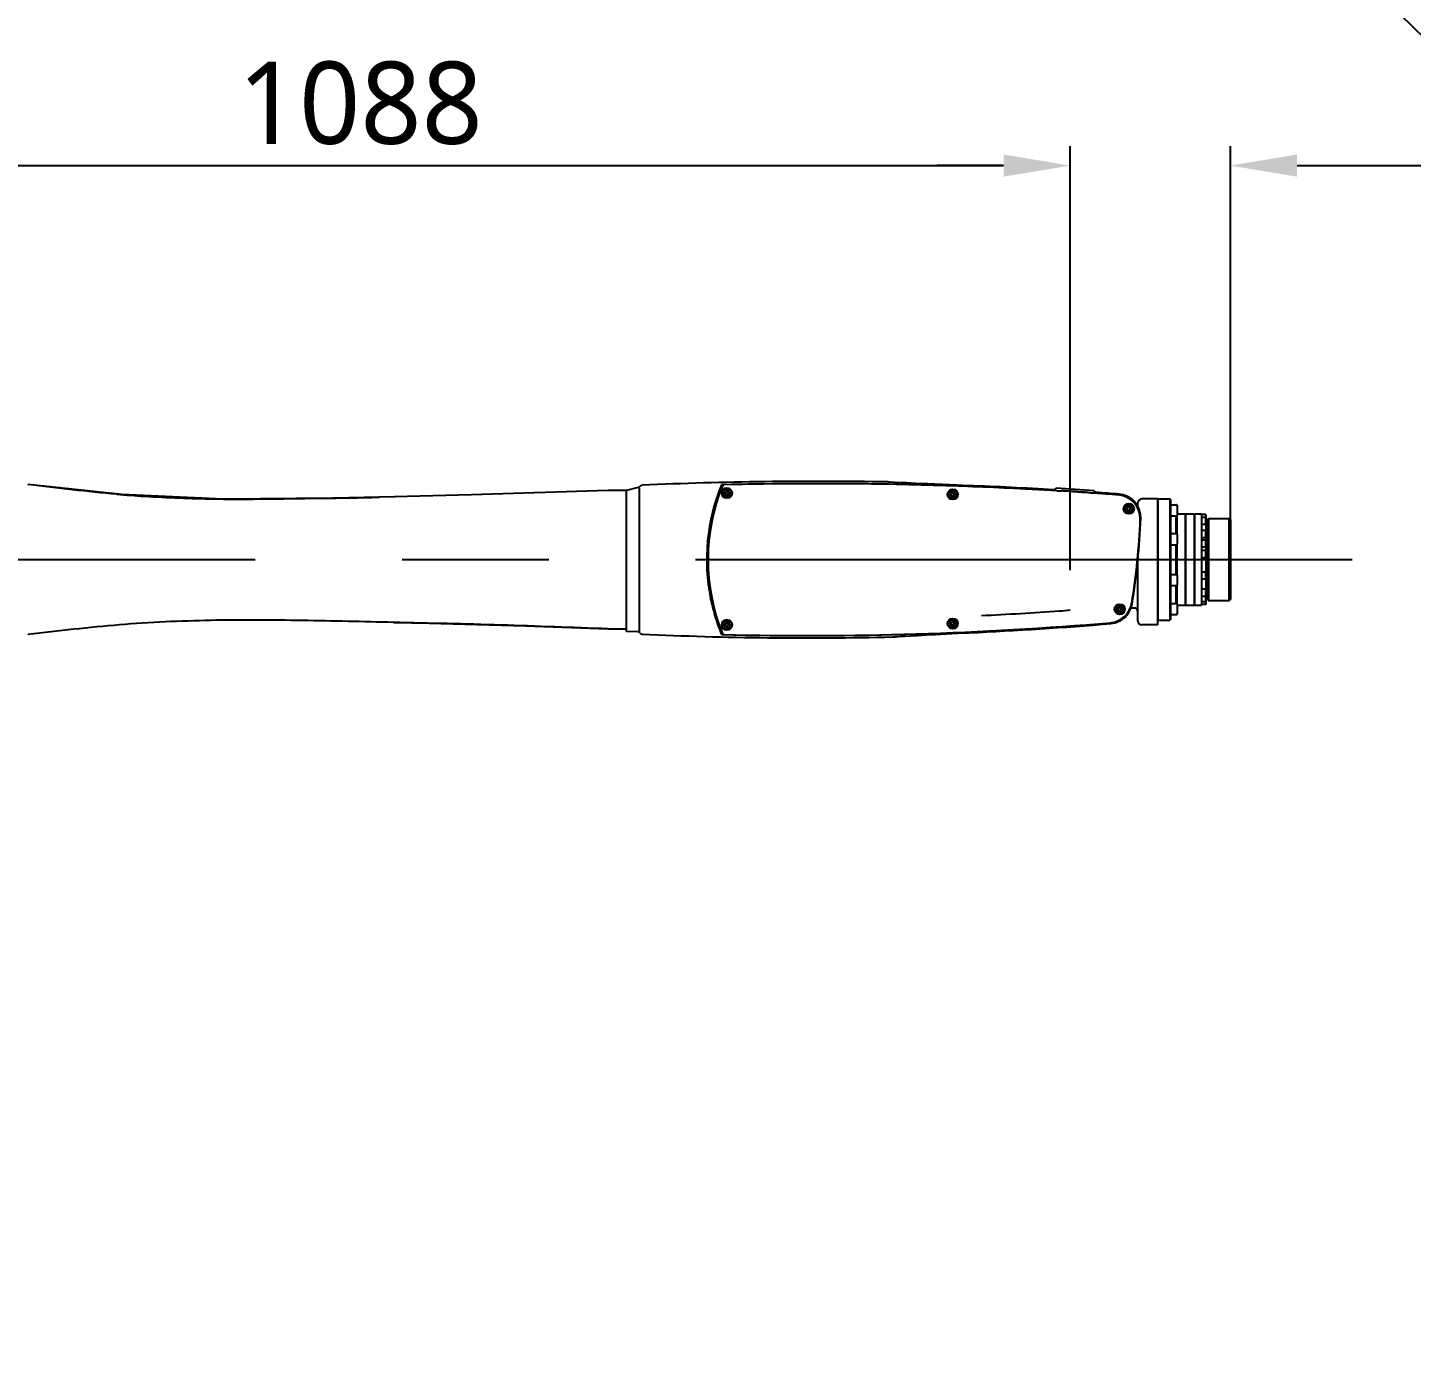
# Model space of a CAD drawing. Header units: millimetres. Extents: x 5828 to 7155, y 123 to 421.
# Drawn here: x 6911.84 to 6947.19, y 358.62 to 392.41 of the extents above; entities that cross this region are included whole.
import ezdxf

# ---------------------------------------------------------------- set-up
doc = ezdxf.new("R2010")
doc.units = ezdxf.units.MM
doc.linetypes.add('CENTER', pattern=[0.6, 0.375, -0.075, 0.075, -0.075])
for name, color, linetype in [('中心线', 7, 'Continuous'), ('外形图', 7, 'Continuous'), ('尺寸标注', 7, 'Continuous'), ('运动范围', 7, 'Continuous')]:
    doc.layers.add(name, color=color, linetype=linetype)
doc.styles.add('微软雅黑', font='msyh.ttc', dxfattribs={"height": 2})
doc.dimstyles.new('尺寸标注_1_30比例', dxfattribs={"dimtxt": 2.1, "dimasz": 1.7, "dimexe": 0.5, "dimexo": 0.4, "dimgap": 0.5, "dimtad": 1, "dimdec": 1, "dimlfac": 30, "dimdsep": 46, "dimtxsty": '微软雅黑', "dimcen": 0.09, "dimadec": 0, "dimazin": 0, "dimtp": 0.01, "dimtm": 0.01, "dimtfac": 1, "dimtdec": 1, "dimtofl": 0, "dimtmove": 0, "dimatfit": 3, "dimfxl": 1, "dimtolj": 1, "dimarcsym": 0})

# ---------------------------------------------------------------- blocks, each defined once
blk = doc.blocks.new('*D1101')
at = {"layer": 'Defpoints', "color": 0}
for p in [(6902.201, 410.718), (6987.085, 410.718), (6902.734, 329.488)]:
    blk.add_point(p, dxfattribs=at)
at = {"layer": '尺寸标注', "color": 0, "lineweight": -2}
for p, q in [((6902.601, 410.718), (6987.585, 410.718)), ((6987.085, 331.188), (6987.085, 409.018)), ((6903.134, 329.488), (6987.585, 329.488))]:
    blk.add_line(p, q, dxfattribs=at)
at = {"layer": '尺寸标注', "color": 0}
for points in [[(6987.368, 409.018), (6986.801, 409.018), (6987.085, 410.718)], [(6986.801, 331.188), (6987.368, 331.188), (6987.085, 329.488)]]:
    blk.add_solid(points, dxfattribs=at)
at = {"layer": '尺寸标注', "color": 0, "insert": (6985.499, 370.103), "char_height": 2, "attachment_point": 5, "rotation": 90, "style": '微软雅黑'}
blk.add_mtext('\\A1;\\A1;{\\H1.05x;2437}', dxfattribs=at)
blk = doc.blocks.new('*D1102')
at = {"layer": 'Defpoints', "color": 0}
for p in [(6938.468, 388.889), (6938.468, 379.269), (6902.201, 377.212)]:
    blk.add_point(p, dxfattribs=at)
at = {"layer": '尺寸标注', "color": 0, "lineweight": -2}
for p, q in [((6902.201, 377.612), (6902.201, 389.389)), ((6938.468, 379.669), (6938.468, 389.389)), ((6903.901, 388.889), (6936.768, 388.889))]:
    blk.add_line(p, q, dxfattribs=at)
at = {"layer": '尺寸标注', "color": 0}
for points in [[(6903.901, 389.173), (6903.901, 388.606), (6902.201, 388.889)], [(6936.768, 388.606), (6936.768, 389.173), (6938.468, 388.889)]]:
    blk.add_solid(points, dxfattribs=at)
at = {"layer": '尺寸标注', "color": 0, "insert": (6920.335, 390.48), "char_height": 2, "attachment_point": 5, "style": '微软雅黑'}
blk.add_mtext('\\A1;\\A1;{\\H1.05x;1088}', dxfattribs=at)
blk = doc.blocks.new('*D1103')
at = {"layer": 'Defpoints', "color": 0}
for p in [(6938.468, 388.889), (6942.568, 378.822), (6938.468, 378.151)]:
    blk.add_point(p, dxfattribs=at)
at = {"layer": '尺寸标注', "color": 0, "lineweight": -2}
for p, q in [((6938.468, 378.551), (6938.468, 389.389)), ((6942.568, 379.222), (6942.568, 389.389)), ((6936.768, 388.889), (6935.068, 388.889)), ((6944.268, 388.889), (6955.59, 388.889))]:
    blk.add_line(p, q, dxfattribs=at)
at = {"layer": '尺寸标注', "color": 0}
for points in [[(6936.768, 388.606), (6936.768, 389.173), (6938.468, 388.889)], [(6944.268, 389.173), (6944.268, 388.606), (6942.568, 388.889)]]:
    blk.add_solid(points, dxfattribs=at)
at = {"layer": '尺寸标注', "color": 0, "insert": (6952.895, 390.48), "char_height": 2, "attachment_point": 5, "style": '微软雅黑'}
blk.add_mtext('\\A1;\\A1;{\\H1.05x;123}', dxfattribs=at)

msp = doc.modelspace()

# ---------------------------------------------------------------- linework, layer by layer
at = {"layer": '中心线', "linetype": 'CENTER', "ltscale": 50}
msp.add_line((6898.901, 378.8231), (6945.6728, 378.8231), dxfattribs=at)
at = {"layer": '外形图', "linetype": 'Continuous'}
for p, q in [((6914.243, 380.4823), (6911.8486, 380.7377)), ((6933.9182, 380.7956), (6933.8004, 380.8059)), ((6934.5143, 380.7691), (6934.2877, 380.7795)), ((6934.8315, 380.7547), (6934.6525, 380.7628)), ((6916.8348, 380.3693), (6914.243, 380.4823)), ((6919.6399, 380.3908), (6916.8348, 380.3693)), ((6921.2242, 380.4267), (6919.6399, 380.3908)), ((6921.2028, 380.4262), (6920.8118, 380.4169)), ((6923.177, 380.476), (6921.2028, 380.4262)), ((6926.665, 380.5879), (6923.177, 380.476)), ((6926.6716, 380.5881), (6926.665, 380.588)), ((6927.1345, 380.588), (6926.6716, 380.588)), ((6927.4363, 380.6618), (6927.1345, 380.588)), ((6927.4363, 380.6618), (6927.1345, 380.588)), ((6927.1345, 380.5772), (6927.1345, 380.5881)), ((6927.1345, 376.988), (6927.1345, 380.588)), ((6927.4679, 380.6384), (6927.468, 380.6429)), ((6927.4679, 378.7808), (6927.4679, 380.6409)), ((6927.4679, 377.0054), (6927.4679, 380.6384)), ((6927.468, 380.6429), (6927.4682, 380.6449)), ((6929.7012, 380.5695), (6929.6595, 380.5454)), ((6929.6595, 380.5454), (6929.6595, 380.4973)), ((6929.6595, 380.4973), (6929.7012, 380.4733)), ((6929.7429, 380.5454), (6929.7012, 380.5695)), ((6929.7012, 380.4733), (6929.7429, 380.4973)), ((6929.7429, 380.4973), (6929.7429, 380.5454)), ((6935.4679, 380.5362), (6935.4262, 380.5121)), ((6935.4262, 380.5121), (6935.4262, 380.464)), ((6935.4262, 380.464), (6935.4679, 380.4399)), ((6935.5095, 380.5121), (6935.4679, 380.5362)), ((6935.4679, 380.4399), (6935.5095, 380.464)), ((6935.5095, 380.464), (6935.5095, 380.5121)), ((6939.0806, 380.5829), (6938.1096, 380.6508)), ((6939.9545, 380.4261), (6939.89, 380.4516)), ((6940.069, 380.3465), (6940.0119, 380.3863)), ((6940.7012, 380.3714), (6940.3012, 380.3714)), ((6940.7012, 380.3547), (6940.7179, 380.3714)), ((6940.7012, 380.3714), (6940.7012, 377.1547)), ((6940.7179, 377.2714), (6940.7179, 380.3714)), ((6940.7179, 380.3714), (6941.0179, 380.3714)), ((6941.0179, 380.3714), (6941.0179, 377.2714)), ((6941.0345, 380.3547), (6941.0179, 380.3714)), ((6939.9679, 380.1695), (6939.9262, 380.1454)), ((6939.9262, 380.1454), (6939.9262, 380.0973)), ((6939.9262, 380.0973), (6939.9679, 380.0733)), ((6940.0095, 380.1454), (6939.9679, 380.1695)), ((6939.9679, 380.0733), (6940.0095, 380.0973)), ((6940.0095, 380.0973), (6940.0095, 380.1454)), ((6940.1621, 380.2424), (6940.1156, 380.2946)), ((6940.2012, 380.1707), (6940.2012, 380.2714)), ((6941.0345, 380.3547), (6941.0345, 377.2881)), ((6941.0345, 380.2257), (6941.1845, 380.2257)), ((6941.2012, 380.209), (6941.2012, 379.959)), ((6941.0345, 379.9423), (6941.1845, 379.9423)), ((6941.1679, 379.9423), (6941.1679, 379.486)), ((6941.2012, 379.988), (6941.4079, 379.988)), ((6941.2012, 379.4694), (6941.2012, 379.959)), ((6941.4079, 379.988), (6941.4079, 377.6547)), ((6941.4179, 379.978), (6941.4079, 379.988)), ((6941.4179, 379.978), (6941.4279, 379.988)), ((6941.4179, 377.6647), (6941.4179, 379.978)), ((6941.4279, 379.988), (6941.637, 379.988)), ((6941.4279, 377.6547), (6941.4279, 379.988)), ((6941.637, 379.988), (6941.637, 377.6547)), ((6941.647, 379.978), (6941.637, 379.988)), ((6941.647, 379.978), (6941.657, 379.988)), ((6941.647, 377.6647), (6941.647, 379.978)), ((6941.657, 379.988), (6941.8229, 379.988)), ((6941.657, 377.6547), (6941.657, 379.988)), ((6941.8229, 379.988), (6941.8229, 377.6547)), ((6941.8345, 379.9764), (6941.8229, 379.988)), ((6941.8345, 377.6664), (6941.8345, 379.9764)), ((6941.9279, 379.9706), (6941.8345, 379.9706)), ((6941.9279, 379.8985), (6941.8345, 379.8985)), ((6941.9279, 379.7152), (6941.8345, 379.7152)), ((6941.9279, 379.9706), (6941.9279, 379.7152)), ((6941.9345, 379.9639), (6941.9279, 379.9706)), ((6941.9345, 379.8919), (6941.9279, 379.8985)), ((6941.9345, 379.7219), (6941.9279, 379.7152)), ((6941.9345, 379.9639), (6941.9345, 377.6788)), ((6941.9512, 379.7714), (6941.9345, 379.788)), ((6941.9512, 379.7714), (6941.9512, 377.8714)), ((6941.9679, 379.838), (6942.0012, 379.8714)), ((6941.9679, 377.8069), (6941.9679, 379.838)), ((6942.0012, 379.8714), (6942.5345, 379.8714)), ((6942.0012, 379.8714), (6942.0012, 377.7748)), ((6942.5345, 377.7748), (6942.5345, 379.8714)), ((6942.5679, 379.838), (6942.5345, 379.8714)), ((6942.5679, 379.838), (6942.5679, 377.8069)), ((6941.0345, 379.486), (6941.1845, 379.486)), ((6941.2012, 379.4694), (6941.2012, 379.2194)), ((6941.9279, 379.5624), (6941.8345, 379.5624)), ((6941.9279, 379.3791), (6941.8345, 379.3791)), ((6941.9279, 379.3212), (6941.8345, 379.3212)), ((6941.9279, 379.5624), (6941.9279, 379.3791)), ((6941.9345, 379.5557), (6941.9279, 379.5624)), ((6941.9345, 379.3857), (6941.9279, 379.3791)), ((6941.9279, 379.3212), (6941.9279, 379.1379)), ((6941.9345, 379.3146), (6941.9279, 379.3212)), ((6941.9679, 379.5547), (6941.9512, 379.5714)), ((6927.1345, 378.375), (6927.1345, 379.2678)), ((6941.0345, 379.2027), (6941.1845, 379.2027)), ((6941.1679, 379.2027), (6941.1679, 378.44)), ((6941.2012, 378.4234), (6941.2012, 379.2194)), ((6941.9279, 379.1379), (6941.8345, 379.1379)), ((6941.9279, 379.0523), (6941.8345, 379.0523)), ((6941.9345, 379.1446), (6941.9279, 379.1379)), ((6941.9279, 379.0523), (6941.9279, 378.8689)), ((6941.9345, 379.0456), (6941.9279, 379.0523)), ((6940.2012, 377.2547), (6940.2012, 378.8549)), ((6941.9279, 378.8689), (6941.8345, 378.8689)), ((6941.9345, 378.8756), (6941.9279, 378.8689)), ((6941.0345, 378.44), (6941.1845, 378.44)), ((6941.2012, 378.4234), (6941.2012, 378.1734)), ((6941.9279, 378.5048), (6941.8345, 378.5048)), ((6941.9279, 378.3215), (6941.8345, 378.3215)), ((6941.9279, 378.5048), (6941.9279, 378.3215)), ((6941.9345, 378.4982), (6941.9279, 378.5048)), ((6941.9345, 378.3282), (6941.9279, 378.3215)), ((6927.4679, 377.0403), (6927.4679, 377.9217)), ((6941.0345, 378.1567), (6941.1845, 378.1567)), ((6941.1679, 378.1567), (6941.1679, 377.7004)), ((6941.2012, 377.6837), (6941.2012, 378.1734)), ((6941.9279, 378.0668), (6941.8345, 378.0668)), ((6941.9279, 378.0668), (6941.9279, 377.6722)), ((6941.9345, 378.0601), (6941.9279, 378.0668)), ((6941.9679, 378.088), (6941.9512, 378.0714)), ((6939.7345, 377.6028), (6939.6929, 377.5788)), ((6939.6929, 377.5788), (6939.6929, 377.5307)), ((6939.7762, 377.5788), (6939.7345, 377.6028)), ((6939.7762, 377.5307), (6939.7762, 377.5788)), ((6941.0345, 377.7004), (6941.1845, 377.7004)), ((6941.2012, 377.6837), (6941.2012, 377.4337)), ((6941.2012, 377.6547), (6941.4079, 377.6547)), ((6941.4179, 377.6647), (6941.4079, 377.6547)), ((6941.4179, 377.6647), (6941.4279, 377.6547)), ((6941.4279, 377.6547), (6941.637, 377.6547)), ((6941.647, 377.6647), (6941.637, 377.6547)), ((6941.647, 377.6647), (6941.657, 377.6547)), ((6941.657, 377.6547), (6941.8229, 377.6547)), ((6941.8345, 377.6664), (6941.8229, 377.6547)), ((6941.9279, 377.8835), (6941.8345, 377.8835)), ((6941.9279, 377.7442), (6941.8345, 377.7442)), ((6941.9279, 377.6722), (6941.8345, 377.6722)), ((6941.9345, 377.8901), (6941.9279, 377.8835)), ((6941.9345, 377.7509), (6941.9279, 377.7442)), ((6941.9345, 377.6788), (6941.9279, 377.6722)), ((6941.9512, 377.8714), (6941.9345, 377.8547)), ((6941.9833, 377.7914), (6941.9679, 377.8069)), ((6942.0012, 377.7748), (6942.5345, 377.7748)), ((6942.5679, 377.8069), (6942.5524, 377.7914)), ((6929.7012, 377.2028), (6929.6595, 377.1788)), ((6929.7429, 377.1788), (6929.7012, 377.2028)), ((6935.4679, 377.2362), (6935.4262, 377.2121)), ((6935.4262, 377.2121), (6935.4262, 377.164)), ((6935.5095, 377.2121), (6935.4679, 377.2362)), ((6935.5095, 377.164), (6935.5095, 377.2121)), ((6939.6929, 377.5307), (6939.7345, 377.5066)), ((6939.7345, 377.5066), (6939.7762, 377.5307)), ((6939.7501, 377.2625), (6939.8077, 377.3041)), ((6939.8647, 377.3455), (6939.9105, 377.3989)), ((6940.7012, 377.288), (6940.7179, 377.2714)), ((6940.7179, 377.2714), (6941.0179, 377.2714)), ((6941.0345, 377.288), (6941.0179, 377.2714)), ((6941.0345, 377.4171), (6941.1845, 377.4171)), ((6926.6644, 377.0549), (6926.6646, 377.0548)), ((6926.6647, 377.0548), (6926.6719, 377.0547)), ((6926.6713, 377.0548), (6926.6724, 377.0547)), ((6926.6718, 377.0547), (6927.1345, 377.0547)), ((6927.4277, 376.9757), (6927.1345, 376.988)), ((6927.4277, 376.9757), (6927.1345, 376.988)), ((6929.6595, 377.1788), (6929.6595, 377.1307)), ((6929.6595, 377.1307), (6929.7012, 377.1066)), ((6929.7012, 377.1066), (6929.7429, 377.1307)), ((6929.7429, 377.1307), (6929.7429, 377.1788)), ((6933.9357, 376.8475), (6933.9918, 376.852)), ((6933.9918, 376.852), (6934.0166, 376.8575)), ((6934.0166, 376.8575), (6934.0409, 376.8588)), ((6934.084, 376.8613), (6934.1342, 376.8643)), ((6934.0842, 376.8613), (6934.1342, 376.8643)), ((6934.1713, 376.8664), (6934.2369, 376.8701)), ((6935.4262, 377.164), (6935.4679, 377.1399)), ((6935.4679, 377.1399), (6935.5095, 377.164)), ((6940.7012, 377.1547), (6940.3012, 377.1547))]:
    msp.add_line(p, q, dxfattribs=at)
for points in [[(6934.2877, 380.7795), (6934.1468, 380.786), (6933.9769, 380.7933), (6933.8301, 380.7989)], [(6935.8711, 380.7112), (6935.5767, 380.7227), (6935.2009, 380.7385), (6934.8299, 380.7548), (6934.5126, 380.7691), (6934.2877, 380.7795)], [(6938.1096, 380.6508), (6938.101, 380.6373), (6938.0835, 380.6193), (6938.0643, 380.6074), (6938.0488, 380.6017), (6938.0413, 380.6002), (6938.0402, 380.6)], [(6939.1389, 380.5301), (6939.1405, 380.5297), (6939.1377, 380.5305), (6939.127, 380.5348), (6939.1124, 380.5436), (6939.0984, 380.556), (6939.0861, 380.5724), (6939.0806, 380.5829)], [(6940.2712, 379.8754), (6940.2648, 379.987), (6940.2282, 380.121), (6940.1615, 380.2435), (6940.0682, 380.3474), (6939.9535, 380.4268), (6939.8243, 380.4774), (6939.7166, 380.4954)], [(6939.509, 377.1887), (6939.6209, 377.209), (6939.7511, 377.263), (6939.8656, 377.3462), (6939.9574, 377.454), (6940.0213, 377.5798), (6940.0498, 377.6876)], [(6921.1819, 377.2173), (6922.0898, 377.1966), (6924.5506, 377.1294), (6926.6647, 377.0548)], [(6939.509, 377.1887), (6939.6186, 377.2084), (6939.6196, 377.2088)], [(6933.9628, 376.8546), (6934.014, 376.8573), (6934.0842, 376.8613)], [(6934.1342, 376.8643), (6934.2373, 376.8701), (6934.3869, 376.8781), (6934.5668, 376.8874), (6934.7795, 376.8984), (6935.0245, 376.9109), (6935.2989, 376.9248), (6935.5985, 376.9394), (6935.8886, 376.953)]]:
    msp.add_lwpolyline(points, dxfattribs=at)
for centre, radius in [((6929.7012, 380.5214), 0.1333), ((6929.7012, 380.5214), 0.0917), ((6929.7012, 380.5214), 0.0417), ((6935.4679, 380.488), 0.1333), ((6935.4679, 380.488), 0.0917), ((6935.4679, 380.488), 0.0417), ((6939.9679, 380.1214), 0.1333), ((6939.9679, 380.1214), 0.0917), ((6939.9679, 380.1214), 0.0417), ((6939.7345, 377.5547), 0.1333), ((6939.7345, 377.5547), 0.0917), ((6939.7345, 377.5547), 0.0417), ((6929.7012, 377.1547), 0.1333), ((6929.7012, 377.1547), 0.0917), ((6929.7012, 377.1547), 0.0417), ((6935.4679, 377.188), 0.1333), ((6935.4679, 377.188), 0.0917), ((6935.4679, 377.188), 0.0417)]:
    msp.add_circle(centre, radius, dxfattribs=at)
for centre, radius, start, end in [((6911.8679, 380.9033), 0.1667, 258.9674, 263.35622), ((6932.0111, 277.5662), 103.2551, 89.007066, 92.486414), ((6934.2171, 378.8214), 5.0333, 157.67824, 191.45772), ((6934.2171, 378.8214), 5, 157.64664, 202.39105), ((6932.0111, 277.5662), 103.1959, 86.60266, 91.36049), ((6932.0111, 277.5662), 103.195, 85.724258, 91.334449), ((6916.9496, 414.5468), 34.1719, 265.23378, 266.42176), ((6917.2231, 419.7179), 39.35, 266.49418, 269.07699), ((6917.5207, 435.6142), 55.249, 269.03397, 270.0842), ((6913.4354, 686.1068), 305.7789, 271.108609, 271.382288), ((6927.4204, 380.7266), 0.0667, 283.73697, 328.83294), ((6932.0111, 277.5662), 103.2172, 86.642761, 87.856815), ((6932.0111, 277.5662), 103.2037, 86.160206, 86.530017), ((6932.0111, 277.5662), 103.1959, 85.724032, 86.087558), ((6932.0111, 277.5662), 103.2172, 85.718677, 86.045312), ((6939.6601, 379.8761), 0.5996, 357.82079, 85.70964), ((6939.6607, 379.8769), 0.5997, 80.23711, 85.71841), ((6939.6607, 379.8772), 0.5994, 10.00921, 80.23366), ((6940.3012, 380.2714), 0.1, 90, 180), ((6941.1845, 380.209), 0.0167, 0, 90), ((6923.2956, 380.488), 16.9755, 350.5809, 357.85727), ((6923.2956, 380.488), 16.9759, 350.57814, 357.86027), ((6923.2956, 380.488), 16.9866, 350.51088, 357.93322), ((6939.6574, 379.8766), 0.6028, 357.87663, 10.01368), ((6941.1845, 379.959), 0.0167, 270, 0), ((6941.1845, 379.4694), 0.0167, 0, 90), ((6941.1845, 379.2194), 0.0167, 270, 0), ((6941.1845, 378.4234), 0.0167, 0, 90), ((6941.1845, 378.1734), 0.0167, 270, 0), ((6934.2171, 378.8214), 5.0333, 191.45772, 196.52456), ((6939.4506, 377.8078), 0.5997, 274.87155, 350.60627), ((6939.4505, 377.8071), 0.6001, 332.61034, 334.16689), ((6939.4469, 377.8083), 0.6038, 334.20997, 350.5376), ((6939.9742, 394.2532), 16.6667, 270.16925, 270.43393), ((6940.1012, 377.487), 0.1, 0, 90.43393), ((6941.1845, 377.6837), 0.0167, 0, 90), ((6944.1996, 380.1606), 3.2442, 226.91052, 227.34173), ((6940.3361, 380.1606), 3.2442, 312.65827, 313.08948), ((6934.2171, 378.8214), 5.0333, 196.52447, 202.35873), ((6931.748, 468.4683), 91.5877, 268.632468, 274.856505), ((6931.748, 468.4683), 91.5868, 268.661818, 274.856362), ((6931.748, 468.4683), 91.609, 272.5906, 274.859892), ((6931.6558, 471.3249), 94.0413, 272.770386, 273.989042), ((6939.4508, 377.808), 0.6008, 274.87148, 286.66132), ((6939.4511, 377.8065), 0.5992, 286.67788, 288.43674), ((6939.4508, 377.8072), 0.6001, 288.44352, 297.37714), ((6939.4507, 377.8073), 0.6001, 297.38402, 299.75128), ((6939.4509, 377.8069), 0.5997, 299.75522, 307.02326), ((6939.4506, 377.8072), 0.6001, 307.02697, 309.75981), ((6939.4508, 377.8068), 0.5997, 309.7622, 315.72315), ((6939.4503, 377.8073), 0.6004, 315.72542, 319.02666), ((6939.4508, 377.8068), 0.5997, 319.02767, 324.1284), ((6939.4499, 377.8075), 0.6008, 324.13122, 327.86304), ((6939.4503, 377.8072), 0.6004, 327.86279, 332.60789), ((6940.3012, 377.2547), 0.1, 180, 270), ((6941.1845, 377.4337), 0.0167, 270, 0), ((6911.8679, 376.7394), 0.1667, 96.59913, 101.0231), ((6927.4249, 376.9091), 0.0667, 34.7288, 87.58373), ((6927.5669, 377.0054), 0.099, 180.00255, 182.95509), ((6927.5686, 377.0055), 0.1008, 182.96317, 188.65936), ((6927.5345, 376.985), 0.0667, 214.7288, 267.34424), ((6931.748, 468.4683), 91.6469, 267.36299, 271.367872)]:
    msp.add_arc(centre, radius, start, end, dxfattribs=at)
for points in [[(6914.1102, 380.4931), (6913.3546, 380.5561), (6912.6018, 380.65), (6911.8486, 380.7377)], [(6927.4775, 380.6921), (6927.4883, 380.71), (6927.5106, 380.7233), (6927.5316, 380.7242)], [(6919.3515, 380.3851), (6918.7684, 380.3742), (6918.1851, 380.3658), (6917.6019, 380.3652)], [(6938.1265, 380.5808), (6938.1701, 380.5782), (6938.2139, 380.5834), (6938.2576, 380.5807)], [(6938.9223, 380.5383), (6938.9659, 380.5354), (6939.0088, 380.5247), (6939.0523, 380.5217)], [(6938.1979, 377.5115), (6938.2876, 377.5179), (6938.3771, 377.528), (6938.4662, 377.54)], [(6926.6646, 377.0548), (6926.6646, 377.0548), (6926.6646, 377.0548), (6926.6647, 377.0548)], [(6929.6091, 376.9065), (6929.603, 376.9066), (6929.5964, 376.9111), (6929.5941, 376.9168)]]:
    msp.add_open_spline(points, degree=3, dxfattribs=at)
for points, knots in [([(6929.5928, 380.723), (6929.5936, 380.7249), (6929.5962, 380.7284), (6929.5997, 380.7309), (6929.6017, 380.7318)], [0, 0, 0, 0, 0.4898693, 1, 1, 1, 1]), ([(6929.6017, 380.7318), (6929.6027, 380.7322), (6929.6047, 380.733), (6929.6068, 380.7333), (6929.6078, 380.7333)], [0, 0, 0, 0, 0.5089112, 1, 1, 1, 1]), ([(6921.1819, 377.2173), (6920.4042, 377.2348), (6918.8489, 377.2717), (6916.5143, 377.289), (6914.5675, 377.2007), (6913.014, 377.0457), (6912.2376, 376.9499), (6911.8487, 376.9049)], [0, 0, 0, 0, 0.2496055, 0.4991583, 0.7490052, 0.8743744, 1, 1, 1, 1]), ([(6926.6644, 377.0549), (6925.7506, 377.0843), (6923.9237, 377.1573), (6922.0957, 377.1967), (6921.1819, 377.2173)], [0, 0, 0, 0, 0.5000691, 1, 1, 1, 1])]:
    msp.add_open_spline(points, degree=3, knots=knots, dxfattribs=at)
at = {"layer": '运动范围'}
msp.add_arc((6902.2012, 346.1547), 64.5631, 295, 170, dxfattribs=at)

# ---------------------------------------------------------------- dimensions: what is measured, and where the dimension line sits
at = {"layer": '尺寸标注'}
dim = msp.add_linear_dim(base=(6987.0845, 410.7178), p1=(6902.7335, 329.488), p2=(6902.2012, 410.7178), angle=90, text='\\A1;{\\H1.05x;2437}', dimstyle='尺寸标注_1_30比例', override={"dimtxsty": '微软雅黑'}, dxfattribs=at)
dim.commit()
dim.dimension.update_dxf_attribs({"geometry": '*D1101', "text_midpoint": (6985.4993, 370.1029)})
dim = msp.add_linear_dim(base=(6938.4679, 388.8895), p1=(6902.2012, 377.2117), p2=(6938.4679, 379.2689), text='\\A1;{\\H1.05x;1088}', dimstyle='尺寸标注_1_30比例', override={"dimtxsty": '微软雅黑'}, dxfattribs=at)
dim.commit()
dim.dimension.update_dxf_attribs({"geometry": '*D1102', "text_midpoint": (6920.3345, 390.4801)})
dim = msp.add_linear_dim(base=(6938.4679, 388.8895), p1=(6942.5679, 378.8225), p2=(6938.4679, 378.1513), text='\\A1;{\\H1.05x;123}', dimstyle='尺寸标注_1_30比例', override={"dimtxsty": '微软雅黑'}, dxfattribs=at)
dim.commit()
dim.dimension.update_dxf_attribs({"geometry": '*D1103', "text_midpoint": (6952.8949, 388.8895), "dimtype": 160})

doc.saveas('drawing.dxf')
